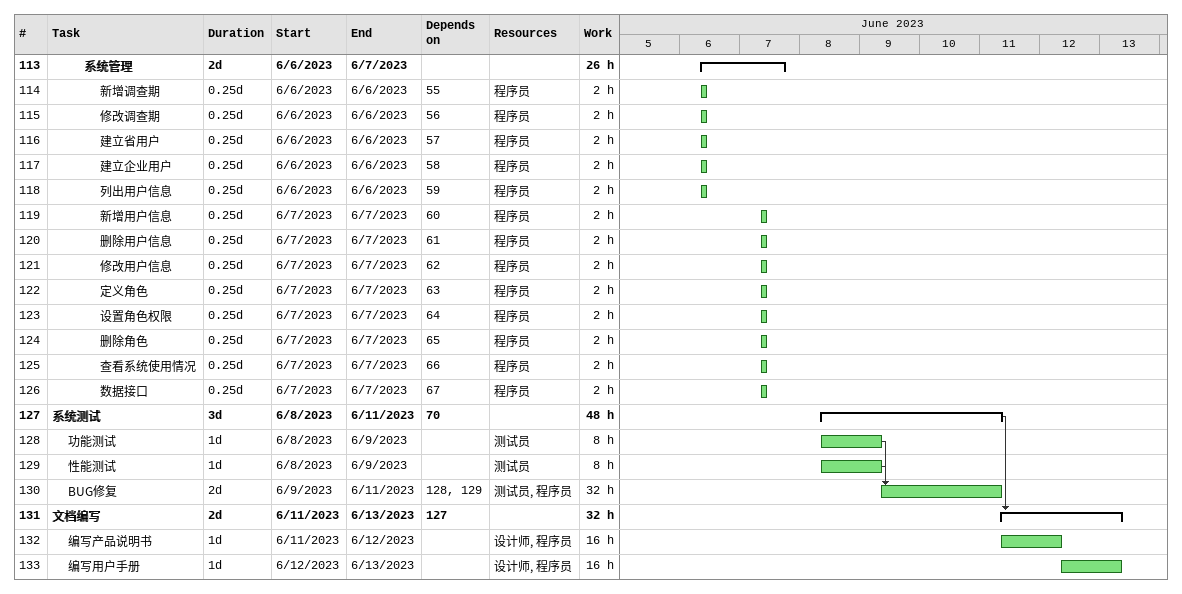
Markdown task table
| ID | Level | Task | Duration | Start | Finish | Predecessors | Resources | Work (h) |
|---|---|---|---|---|---|---|---|---|
| 113 | 3 | **系统管理** | 2d | 2023-06-06 | 2023-06-07 |  |  | 26 |
| 114 | 4 | 新增调查期 | 0.25d | 2023-06-06 | 2023-06-06 | 55 | 程序员 | 2 |
| 115 | 4 | 修改调查期 | 0.25d | 2023-06-06 | 2023-06-06 | 56 | 程序员 | 2 |
| 116 | 4 | 建立省用户 | 0.25d | 2023-06-06 | 2023-06-06 | 57 | 程序员 | 2 |
| 117 | 4 | 建立企业用户 | 0.25d | 2023-06-06 | 2023-06-06 | 58 | 程序员 | 2 |
| 118 | 4 | 列出用户信息 | 0.25d | 2023-06-06 | 2023-06-06 | 59 | 程序员 | 2 |
| 119 | 4 | 新增用户信息 | 0.25d | 2023-06-07 | 2023-06-07 | 60 | 程序员 | 2 |
| 120 | 4 | 删除用户信息 | 0.25d | 2023-06-07 | 2023-06-07 | 61 | 程序员 | 2 |
| 121 | 4 | 修改用户信息 | 0.25d | 2023-06-07 | 2023-06-07 | 62 | 程序员 | 2 |
| 122 | 4 | 定义角色 | 0.25d | 2023-06-07 | 2023-06-07 | 63 | 程序员 | 2 |
| 123 | 4 | 设置角色权限 | 0.25d | 2023-06-07 | 2023-06-07 | 64 | 程序员 | 2 |
| 124 | 4 | 删除角色 | 0.25d | 2023-06-07 | 2023-06-07 | 65 | 程序员 | 2 |
| 125 | 4 | 查看系统使用情况 | 0.25d | 2023-06-07 | 2023-06-07 | 66 | 程序员 | 2 |
| 126 | 4 | 数据接口 | 0.25d | 2023-06-07 | 2023-06-07 | 67 | 程序员 | 2 |
| 127 | 1 | **系统测试** | 3d | 2023-06-08 | 2023-06-11 | 70 |  | 48 |
| 128 | 2 | 功能测试 | 1d | 2023-06-08 | 2023-06-09 |  | 测试员 | 8 |
| 129 | 2 | 性能测试 | 1d | 2023-06-08 | 2023-06-09 |  | 测试员 | 8 |
| 130 | 2 | BUG修复 | 2d | 2023-06-09 | 2023-06-11 | 128, 129 | 测试员, 程序员 | 32 |
| 131 | 1 | **文档编写** | 2d | 2023-06-11 | 2023-06-13 | 127 |  | 32 |
| 132 | 2 | 编写产品说明书 | 1d | 2023-06-11 | 2023-06-12 |  | 设计师, 程序员 | 16 |
| 133 | 2 | 编写用户手册 | 1d | 2023-06-12 | 2023-06-13 |  | 设计师, 程序员 | 16 |
